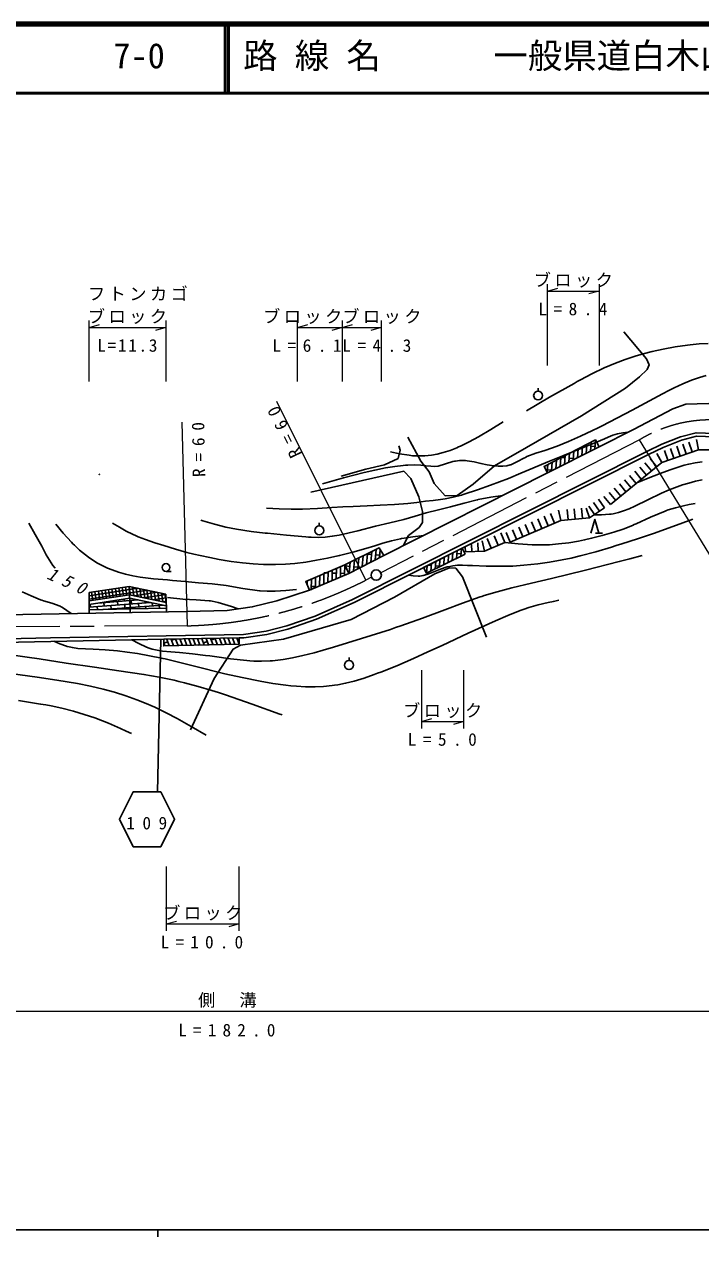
# Model space of a CAD drawing. Units: millimetres, scale not verified. Extents: x 40000 to 680000, y 20000 to 380000.
# Drawn here: x 148578 to 246850, y 204000 to 380000 of the extents above; entities that cross this region are included whole.
import ezdxf
from ezdxf.enums import TextEntityAlignment as Align

# ---------------------------------------------------------------- set-up
doc = ezdxf.new("R2010")
doc.units = ezdxf.units.MM
doc.header["$LTSCALE"] = 1000
doc.linetypes.add('CHAIN', pattern=[18.5, 12, -1.5, 3.5, -1.5])
for name, color, linetype, lineweight in [('M-BGD', 7, 'Continuous', 25), ('M-BGD-EXST', 7, 'Continuous', 25), ('M-BMK', 2, 'CHAIN', 13), ('M-BMK-OTRS', 5, 'Continuous', 25), ('M-BMK-SRVR', 3, 'Continuous', 25), ('M-STR-HTXT', 7, 'Continuous', 13), ('M-STR-STR3', 7, 'Continuous', 25), ('M-STR-STRC', 7, 'Continuous', 25), ('M-TTL', 2, 'Continuous', 140), ('M-TTL-BAND', 7, 'Continuous', 25), ('M-TTL-LINE', 7, 'Continuous', 50)]:
    doc.layers.add(name, color=color, linetype=linetype, lineweight=lineweight)
doc.layers.add('M-TTL-TXT', color=7, linetype='Continuous')
doc.styles.add('ＭＳ ゴシック', font='')
doc.styles.get('ＭＳ ゴシック').set_extended_font_data('MS Gothic')

# ---------------------------------------------------------------- blocks, each defined once
blk = doc.blocks.new('MARK28C15L14W1')
at = {"color": 7, "linetype": 'Continuous', "lineweight": 13}
blk.add_line((0, 0), (0.014, -0.05), dxfattribs=at)

msp = doc.modelspace()

# ---------------------------------------------------------------- hatches: boundary and pattern name
at = {"layer": 'M-STR-STR3'}
h = msp.add_hatch(dxfattribs=at)
h.set_pattern_fill('USER', color=256, style=0, pattern_type=2)
h.set_pattern_definition([(8.7324, (197840, 261181), (-75.9096, 494.204), []), (278.7324, (197840, 261181), (494.204, 75.9096), [])])
h.paths.add_polyline_path([(158000, 297496), (163834, 298392), (169146, 297283), (169197, 296084), (163877, 297193), (158006, 296296)])

# ---------------------------------------------------------------- linework, layer by layer
at = {"layer": 'M-BGD'}
for p, q in [((223223, 326752), (223223, 327194)), ((243839, 317317), (243350, 318736)), ((244726, 317623), (244237, 319041)), ((245613, 317929), (245124, 319347)), ((246500, 318234), (246252, 319714)), ((240434, 315788), (239481, 316946)), ((241177, 316400), (240445, 317709)), ((242064, 316706), (241576, 318124)), ((242952, 317012), (242463, 318430)), ((238205, 313953), (237251, 315111)), ((238948, 314565), (237995, 315723)), ((239691, 315177), (238738, 316335)), ((236719, 312729), (235765, 313887)), ((237462, 313341), (236508, 314499)), ((234489, 310894), (233536, 312052)), ((235232, 311506), (234279, 312663)), ((235975, 312117), (235022, 313275)), ((231411, 308825), (230567, 310065)), ((232132, 309316), (231288, 310556)), ((232853, 309807), (232009, 311047)), ((233746, 310282), (232793, 311440)), ((223758, 306810), (223170, 308189)), ((224680, 307202), (224091, 308582)), ((225602, 307596), (225013, 308975)), ((226523, 307989), (226163, 309445)), ((227565, 308075), (227441, 309570)), ((228607, 308161), (228483, 309656)), ((229648, 308248), (229524, 309743)), ((230690, 308334), (230189, 309748)), ((191430, 307175), (191430, 307617)), ((220070, 305237), (219482, 306617)), ((220992, 305630), (220404, 307010)), ((221914, 306023), (221326, 307403)), ((222836, 306416), (222248, 307796)), ((213578, 303453), (213534, 304500)), ((214498, 303492), (214446, 304746)), ((215419, 303530), (215090, 304994)), ((216417, 303952), (215832, 305334)), ((217414, 304374), (216830, 305756)), ((218412, 304796), (217827, 306178)), ((219148, 304844), (218560, 306224)), ((231546, 306124), (232586, 306124)), ((212657, 303415), (212630, 304074)), ((169174, 300581), (169924, 300581)), ((180494, 290936), (179790, 290923)), ((195753, 287625), (195753, 288067))]:
    msp.add_line(p, q, dxfattribs=at)
for points in [[(204307, 320061), (206176, 316582), (207384, 315030), (208131, 313334), (209712, 311551), (211466, 311617), (213766, 313254), (216894, 315922), (221538, 318566), (229528, 323170), (235913, 327167), (237955, 328806), (239047, 329899), (239335, 330560), (238961, 331422), (235655, 335332)], [(221522, 323895), (224888, 325865), (228442, 327870), (228909, 328124), (229378, 328377), (231044, 329245), (232833, 330108), (233640, 330465), (234455, 330802), (235888, 331336), (237343, 331810), (238500, 332146), (239771, 332482), (241388, 332845), (243126, 333170), (244220, 333342), (245320, 333488), (246626, 333613), (247935, 333676)], [(247633, 329008), (246645, 328732), (245508, 328340), (244230, 327816), (242971, 327232), (242193, 326846), (241267, 326369), (236881, 324002), (232528, 321727), (231928, 321431), (231123, 321044), (229390, 320213), (227631, 319440), (225984, 318780), (224177, 318123), (222911, 317718), (221604, 317233), (221371, 317129), (221141, 317019), (220206, 316511), (219261, 316071), (219221, 316057), (219140, 316030), (218669, 315910), (218104, 315838), (217441, 315832), (216767, 315892), (215834, 316050), (214908, 316260), (213919, 316484), (212938, 316645), (212692, 316666), (212396, 316679), (211819, 316671), (211244, 316601), (211064, 316566), (210855, 316518), (209793, 316175), (208693, 315874), (208162, 315829), (207622, 315845), (206929, 315915), (206183, 315998), (205231, 316036), (204283, 316013), (203984, 315995), (203636, 315968), (202395, 315828), (201049, 315607), (199486, 315283), (197933, 314913), (194966, 314139), (191898, 313294)], [(201795, 317915), (203106, 317648), (204487, 317428), (204740, 317400), (204993, 317376), (205851, 317333), (206764, 317352), (207245, 317390), (207725, 317448), (208582, 317605), (209427, 317821), (210425, 318147), (211404, 318532), (211645, 318636), (211965, 318778), (213224, 319385), (214574, 320112), (216375, 321174), (218153, 322278)], [(236318, 320798), (235548, 320706), (234762, 320559), (234061, 320344), (233376, 320071), (232844, 319833), (232266, 319570), (230873, 318981), (229416, 318404), (228136, 317889), (226805, 317355), (224658, 316485), (222434, 315556), (220708, 314816), (218904, 314073), (217623, 313596), (216286, 313110), (214401, 312411), (212498, 311772), (212331, 311723), (212079, 311651), (210899, 311360), (209705, 311128), (209405, 311078), (209045, 311023), (207984, 310883), (206878, 310752), (205620, 310596), (204311, 310446), (202348, 310297), (200302, 310197), (198376, 310110), (196374, 310015), (194839, 309941), (193243, 309846), (191160, 309697), (188993, 309589), (187348, 309590), (185599, 309656), (184673, 309707), (183747, 309763)], [(194627, 314402), (198221, 315437), (200895, 316041), (202878, 316990), (203195, 318169), (202993, 318801)], [(266706, 307480), (263832, 312835), (262225, 315038), (260862, 316585), (259219, 317886), (257578, 318657), (255435, 319131), (250161, 320068), (246221, 320199), (244051, 319636), (241387, 318583), (239268, 317561)], [(239268, 317561), (196489, 296062), (191014, 293637), (186878, 292216), (183829, 291427), (180494, 290936)], [(254396, 317307), (250277, 318234), (246500, 318234), (241177, 316400), (233746, 310282)], [(190189, 312091), (203721, 315123), (204732, 314057), (205911, 311417), (206416, 309284), (206416, 307655), (205954, 306959), (204373, 305773), (203622, 304292)], [(237549, 313413), (239217, 314097), (240961, 314793), (242405, 315339), (243869, 315824), (244445, 315987), (245109, 316153), (246057, 316341), (247073, 316479)], [(231360, 308790), (232451, 308797), (233586, 308869), (233853, 308902), (234119, 308945), (234881, 309117), (235629, 309352), (236426, 309660), (237269, 310034), (239164, 310963), (241125, 311932), (242265, 312431), (243429, 312874), (244219, 313138), (245100, 313404), (246081, 313661), (247074, 313856)], [(218086, 311594), (216335, 311333), (214524, 310998), (214452, 310982), (214380, 310966), (212464, 310479), (210479, 309936), (208755, 309511), (206965, 309061), (205364, 308597), (203699, 308118), (201695, 307635), (199605, 307150), (197023, 306482), (194324, 305844), (193326, 305669), (192281, 305550), (191290, 305515), (190240, 305542), (189853, 305563), (189466, 305586), (186683, 305820), (183909, 306112), (183794, 306125), (183562, 306151), (181542, 306390), (179419, 306706), (178642, 306850), (177870, 307014), (176216, 307435), (174504, 307934), (174361, 307977), (174219, 308020)], [(218412, 304796), (220336, 304598), (222363, 304452), (222971, 304431), (223580, 304424), (224894, 304459), (226207, 304560), (227663, 304740), (229112, 304984), (229977, 305156), (230981, 305380), (232536, 305771), (234199, 306259), (235586, 306731), (236953, 307261), (237199, 307364), (237444, 307469), (239546, 308435), (241665, 309339), (241853, 309408), (242136, 309506), (243186, 309819), (244331, 310094), (245180, 310269), (246032, 310435)], [(232853, 309807), (230690, 308334), (226523, 307989), (219148, 304844)], [(204367, 300021), (205086, 299918), (205798, 299879), (205894, 299882), (206022, 299891), (206518, 299969), (207049, 300118), (207575, 300311), (208097, 300524), (209059, 300903), (210028, 301218), (210410, 301311), (210850, 301392), (211512, 301467), (212240, 301485), (212973, 301459), (213709, 301417), (215655, 301340), (217677, 301321), (217846, 301323), (218014, 301325), (219540, 301361), (221165, 301464), (222179, 301559), (223191, 301677), (224894, 301919), (226709, 302244), (228032, 302522), (229348, 302831), (231615, 303440), (233864, 304108), (234572, 304328), (235396, 304587), (237658, 305316), (240001, 306104), (242799, 307094), (245700, 308154)], [(230866, 306124), (231466, 308124), (232066, 306124)], [(149254, 307581), (150181, 305956), (151122, 304246), (151783, 303006), (152494, 301801), (152741, 301437), (153049, 301026)], [(153175, 307426), (154253, 306137), (155430, 304831), (155653, 304602), (155879, 304376), (156628, 303678), (157465, 302983), (157926, 302637), (158399, 302309), (159228, 301794), (160087, 301334), (160676, 301058), (161337, 300786), (162271, 300462), (163301, 300173), (164346, 299939), (165400, 299754), (167336, 299519), (169365, 299337), (169734, 299305), (170103, 299272), (171965, 299095), (173900, 298904), (175860, 298756), (177893, 298542), (180320, 298120), (182748, 297762), (182845, 297754), (183872, 297704), (185007, 297715), (186559, 297810), (188115, 297952)], [(206622, 305807), (205016, 305618), (203422, 305367), (203356, 305354), (203225, 305328), (201937, 305029), (200662, 304671), (199491, 304312), (198222, 303920), (196310, 303371), (194383, 302882), (194303, 302863), (194141, 302826), (192622, 302501), (191032, 302200), (189482, 301936), (187862, 301720), (186514, 301616), (185099, 301569), (184914, 301567), (184730, 301566), (183319, 301585), (181855, 301658), (180290, 301802), (178634, 302017), (177761, 302156), (176891, 302310), (175547, 302581), (174154, 302885), (173194, 303103), (172199, 303345), (170553, 303813), (168851, 304337), (167550, 304746), (166206, 305200), (165130, 305613), (164022, 306107), (163696, 306268), (163374, 306436), (162405, 306989), (161416, 307598)], [(218412, 304796), (215419, 303530), (212657, 303415)], [(164229, 290636), (165240, 290101), (166326, 289598), (166734, 289442), (167149, 289307), (167903, 289123), (168674, 288998), (169851, 288884), (171115, 288797), (173026, 288621), (174921, 288386), (175518, 288303), (176215, 288202), (178555, 287883), (180900, 287625), (181348, 287593), (181909, 287564), (183065, 287549), (184281, 287595), (184645, 287621), (185008, 287653), (186192, 287795), (187536, 288024), (189037, 288349), (190694, 288775), (192014, 289147), (193493, 289585), (197550, 290818), (201765, 292165), (202527, 292422), (203287, 292684), (206412, 293808), (209651, 295008), (212227, 295971), (214821, 296876), (215048, 296950), (215390, 297059), (217287, 297623), (219393, 298181), (222285, 298877), (225184, 299549), (230103, 300744), (235004, 301996), (236550, 302398), (238353, 302869)], [(172730, 277600), (176189, 285013), (178925, 289306), (180006, 289881), (186221, 290740), (196047, 293615), (202354, 296826), (208212, 300204), (210368, 301103), (211267, 301031), (212237, 299773), (215737, 291036)], [(148299, 297624), (149603, 297019), (150927, 296472), (151111, 296406), (151358, 296321), (152583, 295945), (153776, 295508), (153931, 295435), (154135, 295329), (154774, 294925), (155410, 294451)], [(152882, 290428), (153773, 290045), (154718, 289710), (154798, 289687), (154878, 289665), (155583, 289511), (156374, 289408), (157470, 289340), (158572, 289302), (160355, 289202), (162124, 289039), (163506, 288869), (165009, 288645), (166758, 288346), (168498, 287989), (168734, 287937), (169049, 287866), (173307, 286837), (177727, 285732), (180219, 285179), (182826, 284656), (184695, 284325), (186573, 284057), (187307, 283975), (188149, 283900), (189441, 283834), (190853, 283828), (192028, 283883), (193313, 284010), (193661, 284057), (194125, 284129), (195254, 284350), (196496, 284658), (197969, 285101), (199425, 285604), (199907, 285783), (200387, 285965), (202685, 286891), (205127, 287943), (207201, 288880), (209265, 289840), (213073, 291616), (217056, 293417), (218829, 294191), (220624, 294904), (221198, 295108), (221872, 295330), (223224, 295712), (224678, 296059), (225452, 296228), (226228, 296392)], [(169408, 296781), (171610, 296557), (173542, 296469), (175460, 296319), (175625, 296296), (175872, 296257), (176769, 296068), (177729, 295798), (178681, 295482), (179630, 295145)], [(168844, 290721), (152420, 290419), (128868, 289905), (120013, 289890), (115093, 290270), (111530, 290869), (106425, 292337), (100598, 295573)], [(147307, 288360), (149000, 288146), (150757, 287886), (154684, 287280), (158772, 286669), (162299, 286168), (165964, 285617), (168168, 285225), (170361, 284773), (171050, 284616), (171851, 284422), (173858, 283884), (175849, 283289), (176782, 282993), (177827, 282651), (181702, 281317), (185716, 279868), (185877, 279810), (186037, 279751)], [(146570, 285746), (150455, 285219), (153299, 284803), (156322, 284297), (158199, 283922), (160063, 283484), (161711, 283029), (163342, 282513), (164953, 281935), (166539, 281296), (166967, 281112), (167534, 280858), (169186, 280065), (170809, 279217), (172849, 278082), (175015, 276830)], [(147743, 281815), (150960, 281330), (151723, 281194), (152484, 281048), (154062, 280706), (155758, 280274), (157306, 279816), (158835, 279299), (158961, 279253), (159087, 279206), (160797, 278533), (162585, 277761), (163375, 277407), (164163, 277050)]]:
    msp.add_lwpolyline(points, dxfattribs=at)
for centre, radius in [((223223, 326106), 646), ((191430, 306529), 646), ((169174, 301151), 570), ((195753, 286979), 646)]:
    msp.add_circle(centre, radius, dxfattribs=at)
at = {"layer": 'M-BGD-EXST'}
for centre in [(159486, 314650), (172083, 296462)]:
    msp.add_circle(centre, 30, dxfattribs=at)
at = {"layer": 'M-BMK'}
for p, q in [((237969, 319684), (200372, 300393)), ((199031, 299721), (198219, 299323)), ((172232, 292685), (121507, 292366))]:
    msp.add_line(p, q, dxfattribs=at)
for centre, radius, start, end in [((248322, 302572), 20000, 76.95053, 121.17505), ((170752, 352666), 60000, 271.41371, 297.24478)]:
    msp.add_arc(centre, radius, start, end, dxfattribs=at)
at = {"layer": 'M-BMK-OTRS'}
for p, q in [((232086, 318661), (237091, 321188)), ((232086, 318661), (224587, 314876)), ((200820, 302878), (224587, 314876)), ((200820, 302878), (195710, 300286)), ((195710, 300286), (189996, 297862))]:
    msp.add_line(p, q, dxfattribs=at)
for points in [[(237091, 321188), (242788, 324191), (244685, 324836), (247963, 324928), (250112, 324717), (262179, 322160), (263618, 321613), (264999, 320318), (266726, 317703), (268459, 314656), (270465, 310053), (270880, 308764), (271307, 306175)], [(267147, 307717), (264256, 313102), (262615, 315352), (261207, 316949), (259485, 318314), (257741, 319134), (255532, 319622), (250213, 320567), (246165, 320701), (243896, 320112), (241186, 319041), (239006, 317989), (196275, 296514), (190831, 294103), (186734, 292696), (183730, 291918), (180452, 291435), (152409, 290919), (128862, 290405), (120032, 290390), (115154, 290766), (111641, 291357), (106619, 292802), (100840, 296010)], [(124508, 293881), (172179, 294760), (178061, 294927), (181708, 295432), (185258, 296319), (189996, 297862)]]:
    msp.add_lwpolyline(points, dxfattribs=at)
at = {"layer": 'M-BMK-SRVR'}
msp.add_circle((199705, 300051), 750, dxfattribs=at)
at = {"layer": 'M-STR-HTXT'}
for p, q in [((224587, 330475), (224587, 342270)), ((224587, 341271), (226087, 341691)), ((232086, 342270), (232086, 330475)), ((224587, 341271), (232086, 341271)), ((232086, 341271), (230586, 340850)), ((158000, 328130), (158000, 336988)), ((169146, 336988), (169146, 328130)), ((188281, 328130), (188281, 336988)), ((188281, 335988), (189781, 336408)), ((194777, 336988), (194777, 328130)), ((194777, 335988), (196277, 336408)), ((200419, 336988), (200419, 328130)), ((158000, 335988), (169146, 335988)), ((188281, 335988), (194777, 335988)), ((194777, 335988), (193277, 335568)), ((194777, 335988), (200419, 335988)), ((200419, 335988), (198919, 335568)), ((198219, 299323), (185283, 325242)), ((171471, 322260), (172232, 292685)), ((206277, 286230), (206277, 277784)), ((212436, 277784), (212436, 286231)), ((206277, 278784), (207778, 279204)), ((206277, 278784), (212437, 278784)), ((212437, 278784), (210936, 278364)), ((169205, 257746), (169205, 248401)), ((179815, 248401), (179815, 257746)), ((169205, 249401), (170705, 249820)), ((169205, 249401), (179815, 249400)), ((179815, 249400), (178315, 248981)), ((97795, 236740), (258371, 236740))]:
    msp.add_line(p, q, dxfattribs=at)
msp.add_lwpolyline([(252838, 322056), (248557, 302376), (237969, 319684)], dxfattribs=at)
at = {"layer": 'M-STR-STR3'}
for p, q in [((229566, 317389), (229680, 318699)), ((230292, 318818), (229964, 318847)), ((230196, 317707), (230311, 319026)), ((230826, 318025), (230941, 319352)), ((231488, 318714), (230890, 318766)), ((231456, 318343), (231567, 319625)), ((226415, 315799), (226526, 317068)), ((227130, 317086), (226644, 317129)), ((227045, 316117), (227157, 317394)), ((227676, 316435), (227788, 317720)), ((228325, 316982), (227728, 317034)), ((228305, 316753), (228418, 318047)), ((228935, 317071), (229049, 318373)), ((224536, 314972), (224634, 316089)), ((225163, 315250), (224565, 315302)), ((225155, 315163), (225265, 316415)), ((225785, 315481), (225895, 316741)), ((197665, 301277), (197804, 302832)), ((198296, 301597), (198434, 303144)), ((199027, 303038), (198429, 303091)), ((198927, 301918), (199064, 303456)), ((199558, 302238), (199695, 303768)), ((200222, 302931), (199624, 302984)), ((200189, 302558), (200296, 303762)), ((210135, 301842), (210220, 302960)), ((210840, 303208), (210730, 303216)), ((210760, 302149), (210845, 303275)), ((211385, 302457), (211471, 303589)), ((212037, 303117), (211439, 303162)), ((212010, 302764), (212097, 303903)), ((193894, 299515), (193924, 300997)), ((194499, 299772), (194530, 301255)), ((195104, 300029), (195135, 301513)), ((195257, 301291), (195283, 301585)), ((195861, 301312), (195263, 301365)), ((195772, 300317), (195913, 301897)), ((196403, 300637), (196543, 302209)), ((197056, 301205), (196459, 301259)), ((197034, 300957), (197174, 302521)), ((207009, 300306), (207091, 301390)), ((207697, 301442), (207261, 301475)), ((207634, 300614), (207717, 301704)), ((208259, 300921), (208343, 302018)), ((208894, 301351), (208295, 301396)), ((208884, 301228), (208968, 302332)), ((209509, 301535), (209594, 302646)), ((190866, 298231), (190897, 299709)), ((191472, 298488), (191502, 299967)), ((192077, 298745), (192108, 300225)), ((192683, 299002), (192713, 300482)), ((193288, 299258), (193319, 300740)), ((193910, 300323), (193310, 300335)), ((195110, 300298), (194510, 300310)), ((163834, 298392), (158000, 297496)), ((158012, 294996), (158000, 297496)), ((163951, 295144), (163834, 298392)), ((163834, 298392), (169146, 297283)), ((189674, 298604), (189686, 299194)), ((190870, 298385), (190270, 298397)), ((158008, 295796), (163895, 296693)), ((158010, 295392), (166919, 296063)), ((158189, 295405), (158157, 295818)), ((159271, 295988), (165151, 296432)), ((160100, 295048), (168687, 295695)), ((160183, 295556), (160145, 296054)), ((161142, 296129), (161132, 296272)), ((162177, 295706), (162140, 296204)), ((163137, 296280), (163115, 296574)), ((163212, 295282), (163174, 295781)), ((169218, 295585), (163895, 296693)), ((164172, 295856), (164134, 296355)), ((165131, 296430), (165131, 296436)), ((165206, 295433), (165169, 295931)), ((166166, 296007), (166150, 296224)), ((167201, 295583), (167168, 296011)), ((169233, 295235), (169146, 297283)), ((157983, 295390), (158010, 295392)), ((158015, 294499), (158012, 294996)), ((159220, 295026), (159186, 295480)), ((159223, 294982), (159220, 295026)), ((161218, 295132), (161180, 295631)), ((162223, 295101), (162215, 295207)), ((163971, 294608), (163951, 295144)), ((164225, 295149), (164209, 295358)), ((166228, 295183), (166204, 295508)), ((168231, 295218), (168198, 295658)), ((168235, 295160), (168231, 295218)), ((169255, 294706), (169233, 295235)), ((169647, 289781), (169291, 290730)), ((170283, 289795), (169927, 290743)), ((170444, 290754), (169987, 290582)), ((170918, 289808), (170563, 290756)), ((171554, 289822), (171199, 290769)), ((172190, 289836), (171835, 290782)), ((172825, 289849), (172471, 290795)), ((173461, 289863), (173107, 290807)), ((174097, 289877), (173743, 290820)), ((174733, 289890), (174379, 290833)), ((175368, 289904), (175015, 290846)), ((176004, 289918), (175651, 290859)), ((176307, 290818), (175745, 290607)), ((176640, 289931), (176287, 290872)), ((177276, 289945), (176923, 290885)), ((177911, 289959), (177559, 290897)), ((178547, 289972), (178195, 290910)), ((179183, 289986), (178831, 290923)), ((179818, 290000), (179467, 290936)), ((169011, 289768), (168844, 290214)), ((169425, 290372), (168863, 290161)), ((174060, 289975), (173781, 289870)), ((175184, 290396), (174622, 290186))]:
    msp.add_line(p, q, dxfattribs=at)
for points in [[(224587, 314876), (224094, 315809), (231546, 319665), (232086, 318661)], [(195710, 300286), (195154, 301520), (200157, 303997), (200820, 302878)], [(189996, 297862), (189459, 299097), (195154, 301520), (195710, 300286)], [(190259, 297857), (190261, 297975), (190292, 299452)], [(192711, 300347), (192411, 300353), (192111, 300360)], [(169197, 296084), (163877, 297193), (158006, 296296)], [(158012, 294996), (163951, 295144), (169233, 295235)]]:
    msp.add_lwpolyline(points, dxfattribs=at)
for points in [[(212635, 303071), (207001, 300303), (206579, 301133), (212183, 303946)], [(179818, 290000), (168844, 289764), (168844, 290721), (179789, 290942)]]:
    msp.add_lwpolyline(points, close=True, dxfattribs=at)
at = {"layer": 'M-STR-STRC'}
msp.add_line((168399, 290674), (167951, 268591), dxfattribs=at)
msp.add_lwpolyline([(164408, 260591), (168408, 260591), (170408, 264591), (168408, 268591), (164408, 268591), (162408, 264591)], close=True, dxfattribs=at)
at = {"layer": 'M-TTL'}
msp.add_line((680000, 380000), (40000, 380000), dxfattribs=at)
at = {"layer": 'M-TTL-BAND'}
for p, q in [((40000, 205000), (579000, 205000)), ((168000, 205000), (168000, 204000))]:
    msp.add_line(p, q, dxfattribs=at)
at = {"layer": 'M-TTL-LINE'}
for p, q in [((177750, 380000), (177750, 370000)), ((178250, 380000), (178250, 370000)), ((40000, 370000), (680000, 370000))]:
    msp.add_line(p, q, dxfattribs=at)

# ---------------------------------------------------------------- block references
at = {"layer": 'M-STR-HTXT', "xscale": 30000, "yscale": 30000}
for p, rotation in [((158000, 335988), 90), ((169146, 335988), 270)]:
    msp.add_blockref('MARK28C15L14W1', p, dxfattribs=dict(at, rotation=rotation))

# ---------------------------------------------------------------- texts
at = {"layer": 'M-BGD', "insert": (151701, 299552), "char_height": 1833, "attachment_point": 7, "rotation": 335.7, "style": 'ＭＳ ゴシック'}
msp.add_mtext('\\T1.84;\\Q15;150', dxfattribs=at)
at = {"layer": 'M-STR-HTXT', "char_height": 1833, "attachment_point": 7, "style": 'ＭＳ ゴシック'}
for s, insert in [('\\T1.2;ブロック', (222586, 341771)), ('\\T1.2;フトンカゴ', (157839, 339867)), ('\\T1.2;ブロック', (157823, 336488)), ('\\T1.2;ブロック', (183277, 336488)), ('\\T1.2;ブロック', (194777, 336488)), ('\\T1.76;L=8.4', (223266, 337730)), ('\\T1.2;L=11.3', (159198, 332438)), ('\\T1.76;L=6.1', (184635, 332423)), ('\\T1.76;L=4.3', (194777, 332423)), ('\\T1.2;ブロック', (203607, 279284)), ('\\T1.76;L=5.0', (204286, 275245)), ('\\T1.2;ブロック', (168760, 249900)), ('\\T1.72;L=10.0', (168406, 245824)), ('\\T1.2;側\u3000溝', (173833, 237240)), ('\\T1.72;L=182.0', (170946, 233044))]:
    msp.add_mtext(s, dxfattribs=dict(at, insert=insert))
for insert, rotation in [((188982, 317630), 116.2), ((174906, 314295), 91.1)]:
    msp.add_mtext('\\T1.8;R=60', dxfattribs=dict(at, insert=insert, rotation=rotation))
at = {"layer": 'M-STR-STRC', "insert": (163404, 263104), "char_height": 1833, "attachment_point": 7, "style": 'ＭＳ ゴシック'}
msp.add_mtext('\\T1.88;109', dxfattribs=at)
at = {"layer": 'M-TTL-TXT', "style": 'ＭＳ ゴシック'}
for s, p in [('7-0', (161521, 372500)), ('路 線 名', (180380, 372500)), ('一般県道白木山線', (216734, 372500))]:
    msp.add_text(s, height=3666, dxfattribs=at).set_placement(p, align=Align.BOTTOM_LEFT)

doc.saveas('drawing.dxf')
